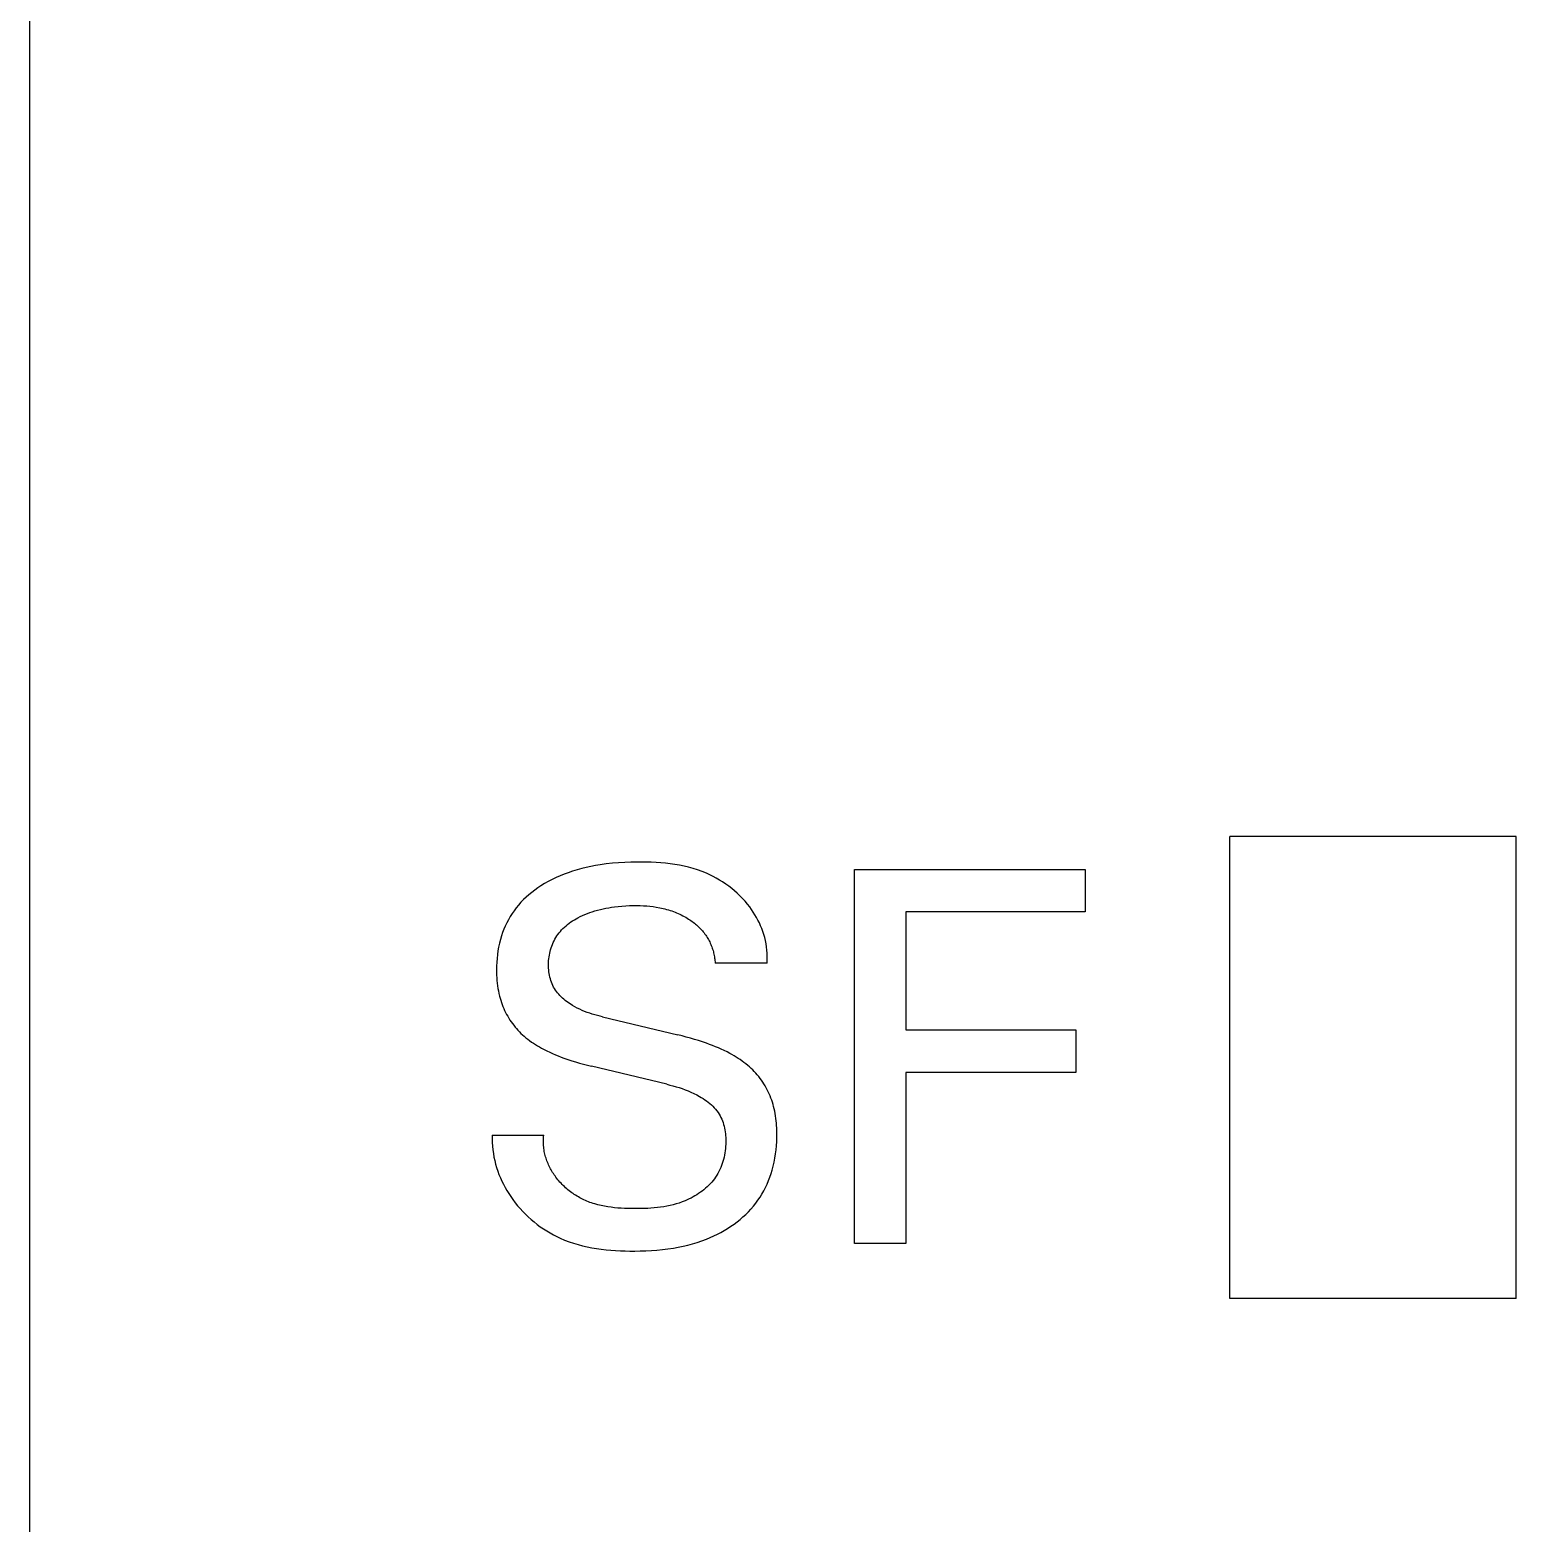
# Model space of a CAD drawing. Extents: x 10 to 879, y 6 to 221.
# Drawn here: x 630.771 to 635.703, y 183.708 to 188.666 of the extents above; entities that cross this region are included whole.
import ezdxf

# ---------------------------------------------------------------- set-up
doc = ezdxf.new("R2010")
doc.units = 0
doc.header["$LTSCALE"] = 5
doc.header["$MEASUREMENT"] = 0
doc.layers.get('0').update_dxf_attribs({"linetype": 'CONTINUOUS'})

msp = doc.modelspace()

# ---------------------------------------------------------------- linework, layer by layer
at = {"color": 7, "linetype": 'Continuous'}
for p, q in [((630.7706, 97.5377), (630.7706, 193.2585)), ((630.7706, 133.2686), (630.7706, 193.2585)), ((634.7529, 184.4537), (634.7529, 185.9881)), ((635.7028, 185.9881), (634.7529, 185.9881)), ((635.7028, 184.4537), (635.7028, 185.9881)), ((632.5569, 185.868), (632.5433, 185.8629)), ((632.5717, 185.873), (632.5569, 185.868)), ((632.5867, 185.8776), (632.5717, 185.873)), ((632.6019, 185.8818), (632.5867, 185.8776)), ((632.6171, 185.8856), (632.6019, 185.8818)), ((632.6325, 185.8889), (632.6171, 185.8856)), ((632.6479, 185.8918), (632.6325, 185.8889)), ((632.6634, 185.8944), (632.6479, 185.8918)), ((632.6836, 185.8972), (632.6634, 185.8944)), ((632.7039, 185.8994), (632.6836, 185.8972)), ((632.7242, 185.901), (632.7039, 185.8994)), ((632.7447, 185.9022), (632.7242, 185.901)), ((632.7652, 185.9029), (632.7447, 185.9022)), ((632.7857, 185.9032), (632.7652, 185.9029)), ((632.8014, 185.9032), (632.7857, 185.9032)), ((632.8171, 185.903), (632.8014, 185.9032)), ((632.8328, 185.9025), (632.8171, 185.903)), ((632.8485, 185.9017), (632.8328, 185.9025)), ((632.8642, 185.9006), (632.8485, 185.9017)), ((632.8798, 185.8992), (632.8642, 185.9006)), ((632.8954, 185.8974), (632.8798, 185.8992)), ((632.9109, 185.8952), (632.8954, 185.8974)), ((632.9263, 185.8925), (632.9109, 185.8952)), ((632.9416, 185.8894), (632.9263, 185.8925)), ((632.9567, 185.8858), (632.9416, 185.8894)), ((632.9717, 185.8817), (632.9567, 185.8858)), ((632.9865, 185.877), (632.9717, 185.8817)), ((633.0012, 185.8718), (632.9865, 185.877)), ((633.0156, 185.8659), (633.0012, 185.8718)), ((633.0268, 185.8609), (633.0156, 185.8659)), ((633.5076, 184.6364), (633.5076, 185.8785)), ((633.5076, 185.8785), (634.2727, 185.8785)), ((634.2727, 185.8785), (634.2727, 185.7377)), ((632.456, 185.8172), (632.446, 185.8101)), ((632.4662, 185.824), (632.456, 185.8172)), ((632.4785, 185.8316), (632.4662, 185.824)), ((632.491, 185.8387), (632.4785, 185.8316)), ((632.5038, 185.8454), (632.491, 185.8387)), ((632.5168, 185.8517), (632.5038, 185.8454)), ((632.53, 185.8575), (632.5168, 185.8517)), ((632.5433, 185.8629), (632.53, 185.8575)), ((633.0377, 185.8555), (633.0268, 185.8609)), ((633.0486, 185.8497), (633.0377, 185.8555)), ((633.0592, 185.8436), (633.0486, 185.8497)), ((633.0696, 185.8371), (633.0592, 185.8436)), ((633.0799, 185.8302), (633.0696, 185.8371)), ((633.0899, 185.823), (633.0799, 185.8302)), ((633.0996, 185.8155), (633.0899, 185.823)), ((632.4004, 185.7696), (632.3922, 185.7605)), ((632.4089, 185.7784), (632.4004, 185.7696)), ((632.4177, 185.7868), (632.4089, 185.7784)), ((632.4269, 185.7949), (632.4177, 185.7868)), ((632.4363, 185.8027), (632.4269, 185.7949)), ((632.446, 185.8101), (632.4363, 185.8027)), ((633.1091, 185.8076), (633.0996, 185.8155)), ((633.1183, 185.7995), (633.1091, 185.8076)), ((633.1271, 185.791), (633.1183, 185.7995)), ((633.1357, 185.7822), (633.1271, 185.791)), ((633.144, 185.7731), (633.1357, 185.7822)), ((633.1519, 185.7638), (633.144, 185.7731)), ((632.3645, 185.7221), (632.3586, 185.7119)), ((632.3708, 185.7321), (632.3645, 185.7221)), ((632.3774, 185.7417), (632.3708, 185.7321)), ((632.3845, 185.7511), (632.3774, 185.7417)), ((632.3922, 185.7605), (632.3845, 185.7511)), ((632.5834, 185.7151), (632.5894, 185.7183)), ((632.5894, 185.7183), (632.5971, 185.7222)), ((632.5971, 185.7222), (632.6049, 185.7259)), ((632.6049, 185.7259), (632.6128, 185.7293)), ((632.6128, 185.7293), (632.6208, 185.7325)), ((632.6208, 185.7325), (632.6289, 185.7355)), ((632.6289, 185.7355), (632.6371, 185.7383)), ((632.6371, 185.7383), (632.6453, 185.7408)), ((632.6453, 185.7408), (632.6545, 185.7434)), ((632.6545, 185.7434), (632.6637, 185.7458)), ((632.6637, 185.7458), (632.673, 185.7479)), ((632.673, 185.7479), (632.6824, 185.7498)), ((632.6824, 185.7498), (632.6918, 185.7515)), ((632.6918, 185.7515), (632.7012, 185.753)), ((632.7012, 185.753), (632.7107, 185.7543)), ((632.7107, 185.7543), (632.7232, 185.7558)), ((632.7232, 185.7558), (632.7356, 185.757)), ((632.7356, 185.757), (632.7482, 185.7579)), ((632.7482, 185.7579), (632.7607, 185.7585)), ((632.7607, 185.7585), (632.7732, 185.7588)), ((632.7732, 185.7588), (632.7857, 185.7588)), ((632.7857, 185.7588), (632.7964, 185.7586)), ((632.7964, 185.7586), (632.807, 185.7582)), ((632.807, 185.7582), (632.8176, 185.7575)), ((632.8176, 185.7575), (632.8282, 185.7566)), ((632.8282, 185.7566), (632.8388, 185.7554)), ((632.8388, 185.7554), (632.8493, 185.7538)), ((632.8493, 185.7538), (632.8609, 185.7517)), ((632.8609, 185.7517), (632.8724, 185.7492)), ((632.8724, 185.7492), (632.8782, 185.7477)), ((632.8782, 185.7477), (632.8838, 185.7462)), ((632.8838, 185.7462), (632.8895, 185.7445)), ((632.8895, 185.7445), (632.8951, 185.7427)), ((632.8951, 185.7427), (632.9007, 185.7409)), ((632.9007, 185.7409), (632.9063, 185.7389)), ((632.9063, 185.7389), (632.9115, 185.7368)), ((632.9115, 185.7368), (632.9167, 185.7347)), ((632.9167, 185.7347), (632.9219, 185.7325)), ((632.9219, 185.7325), (632.927, 185.7302)), ((632.927, 185.7302), (632.932, 185.7277)), ((632.932, 185.7277), (632.937, 185.7252)), ((632.937, 185.7252), (632.942, 185.7225)), ((632.942, 185.7225), (632.9469, 185.7198)), ((632.9469, 185.7198), (632.9517, 185.7169)), ((632.9517, 185.7169), (632.9565, 185.7139)), ((633.1594, 185.7541), (633.1519, 185.7638)), ((633.1655, 185.7458), (633.1594, 185.7541)), ((633.1713, 185.7372), (633.1655, 185.7458)), ((633.1768, 185.7285), (633.1713, 185.7372)), ((633.182, 185.7196), (633.1768, 185.7285)), ((633.1869, 185.7105), (633.182, 185.7196)), ((633.6775, 185.7377), (633.6775, 185.3459)), ((634.2727, 185.7377), (633.6775, 185.7377)), ((632.3393, 185.6692), (632.3355, 185.6581)), ((632.3435, 185.6801), (632.3393, 185.6692)), ((632.3481, 185.6909), (632.3435, 185.6801)), ((632.3532, 185.7015), (632.3481, 185.6909)), ((632.3586, 185.7119), (632.3532, 185.7015)), ((632.5232, 185.663), (632.527, 185.6681)), ((632.527, 185.6681), (632.531, 185.673)), ((632.531, 185.673), (632.5351, 185.6777)), ((632.5351, 185.6777), (632.5398, 185.6826)), ((632.5398, 185.6826), (632.5447, 185.6874)), ((632.5447, 185.6874), (632.5498, 185.6919)), ((632.5498, 185.6919), (632.5551, 185.6962)), ((632.5551, 185.6962), (632.5605, 185.7003)), ((632.5605, 185.7003), (632.566, 185.7043)), ((632.566, 185.7043), (632.5717, 185.708)), ((632.5717, 185.708), (632.5775, 185.7116)), ((632.5775, 185.7116), (632.5834, 185.7151)), ((632.9565, 185.7139), (632.9605, 185.7114)), ((632.9605, 185.7114), (632.9643, 185.7087)), ((632.9643, 185.7087), (632.9682, 185.706)), ((632.9682, 185.706), (632.9719, 185.7032)), ((632.9719, 185.7032), (632.9757, 185.7004)), ((632.9757, 185.7004), (632.9793, 185.6974)), ((632.9793, 185.6974), (632.9829, 185.6944)), ((632.9829, 185.6944), (632.9864, 185.6913)), ((632.9864, 185.6913), (632.9898, 185.6881)), ((632.9898, 185.6881), (632.9932, 185.6849)), ((632.9932, 185.6849), (632.9964, 185.6815)), ((632.9964, 185.6815), (632.9996, 185.6781)), ((632.9996, 185.6781), (633.0027, 185.6746)), ((633.0027, 185.6746), (633.0055, 185.6712)), ((633.0055, 185.6712), (633.0082, 185.6678)), ((633.0082, 185.6678), (633.0108, 185.6643)), ((633.1914, 185.7012), (633.1869, 185.7105)), ((633.1957, 185.6918), (633.1914, 185.7012)), ((633.1996, 185.6822), (633.1957, 185.6918)), ((633.2031, 185.6725), (633.1996, 185.6822)), ((633.2063, 185.6626), (633.2031, 185.6725)), ((632.3261, 185.621), (632.3238, 185.6085)), ((632.3287, 185.6335), (632.3261, 185.621)), ((632.3319, 185.6458), (632.3287, 185.6335)), ((632.3355, 185.6581), (632.3319, 185.6458)), ((632.4987, 185.6123), (632.5005, 185.6182)), ((632.5005, 185.6182), (632.5026, 185.624)), ((632.5026, 185.624), (632.5049, 185.6299)), ((632.5049, 185.6299), (632.5074, 185.6357)), ((632.5074, 185.6357), (632.5102, 185.6414)), ((632.5102, 185.6414), (632.5131, 185.647)), ((632.5131, 185.647), (632.5163, 185.6525)), ((632.5163, 185.6525), (632.5197, 185.6578)), ((632.5197, 185.6578), (632.5232, 185.663)), ((633.0108, 185.6643), (633.0134, 185.6607)), ((633.0134, 185.6607), (633.0158, 185.657)), ((633.0158, 185.657), (633.0182, 185.6533)), ((633.0182, 185.6533), (633.0205, 185.6496)), ((633.0205, 185.6496), (633.0226, 185.6457)), ((633.0226, 185.6457), (633.0247, 185.6419)), ((633.0247, 185.6419), (633.0267, 185.6379)), ((633.0267, 185.6379), (633.0286, 185.634)), ((633.0286, 185.634), (633.0304, 185.6299)), ((633.0304, 185.6299), (633.032, 185.6259)), ((633.032, 185.6259), (633.0336, 185.6219)), ((633.0336, 185.6219), (633.035, 185.6179)), ((633.035, 185.6179), (633.0364, 185.6138)), ((633.2091, 185.6526), (633.2063, 185.6626)), ((633.2115, 185.6424), (633.2091, 185.6526)), ((633.2136, 185.6321), (633.2115, 185.6424)), ((633.2152, 185.6217), (633.2136, 185.6321)), ((633.2165, 185.6111), (633.2152, 185.6217)), ((632.3198, 185.5704), (632.3193, 185.5577)), ((632.3208, 185.5832), (632.3198, 185.5704)), ((632.3221, 185.5959), (632.3208, 185.5832)), ((632.3238, 185.6085), (632.3221, 185.5959)), ((632.4916, 185.5635), (632.4918, 185.5697)), ((632.4918, 185.5697), (632.4921, 185.5759)), ((632.4921, 185.5759), (632.4927, 185.582)), ((632.4927, 185.582), (632.4935, 185.5882)), ((632.4935, 185.5882), (632.4945, 185.5943)), ((632.4945, 185.5943), (632.4957, 185.6003)), ((632.4957, 185.6003), (632.4971, 185.6063)), ((632.4971, 185.6063), (632.4987, 185.6123)), ((633.0364, 185.6138), (633.0376, 185.6097)), ((633.0376, 185.6097), (633.0388, 185.6056)), ((633.0388, 185.6056), (633.0398, 185.6015)), ((633.0398, 185.6015), (633.0408, 185.5973)), ((633.0408, 185.5973), (633.0416, 185.5932)), ((633.0416, 185.5932), (633.0424, 185.589)), ((633.0424, 185.589), (633.043, 185.5847)), ((633.043, 185.5847), (633.0436, 185.5805)), ((633.0436, 185.5805), (633.044, 185.5763)), ((633.044, 185.5763), (633.0443, 185.572)), ((633.0443, 185.572), (633.0446, 185.5678)), ((633.2171, 185.5678), (633.0446, 185.5678)), ((633.2173, 185.6005), (633.2165, 185.6111)), ((633.2171, 185.5678), (633.2176, 185.5788)), ((633.2177, 185.5897), (633.2173, 185.6005)), ((633.2176, 185.5788), (633.2177, 185.5897)), ((632.3193, 185.5577), (632.3192, 185.5449)), ((632.3192, 185.5449), (632.3193, 185.5361)), ((632.3193, 185.5361), (632.3195, 185.5274)), ((632.3195, 185.5274), (632.32, 185.5186)), ((632.32, 185.5186), (632.3207, 185.5099)), ((632.4917, 185.5572), (632.4916, 185.5635)), ((632.492, 185.5512), (632.4917, 185.5572)), ((632.4924, 185.5452), (632.492, 185.5512)), ((632.4931, 185.5392), (632.4924, 185.5452)), ((632.4939, 185.5333), (632.4931, 185.5392)), ((632.495, 185.5273), (632.4939, 185.5333)), ((632.4963, 185.5215), (632.495, 185.5273)), ((632.4978, 185.5157), (632.4963, 185.5215)), ((632.3207, 185.5099), (632.3216, 185.5012)), ((632.3216, 185.5012), (632.3227, 185.4925)), ((632.3227, 185.4925), (632.324, 185.4839)), ((632.324, 185.4839), (632.3255, 185.4753)), ((632.3255, 185.4753), (632.3273, 185.4667)), ((632.4995, 185.51), (632.4978, 185.5157)), ((632.5015, 185.5043), (632.4995, 185.51)), ((632.5037, 185.4988), (632.5015, 185.5043)), ((632.5061, 185.4934), (632.5037, 185.4988)), ((632.5088, 185.4881), (632.5061, 185.4934)), ((632.5117, 185.483), (632.5088, 185.4881)), ((632.5148, 185.478), (632.5117, 185.483)), ((632.5181, 185.4732), (632.5148, 185.478)), ((632.5217, 185.4686), (632.5181, 185.4732)), ((632.5255, 185.4641), (632.5217, 185.4686)), ((632.3273, 185.4667), (632.3293, 185.4582)), ((632.3293, 185.4582), (632.3312, 185.4512)), ((632.3312, 185.4512), (632.3333, 185.4443)), ((632.3333, 185.4443), (632.3355, 185.4374)), ((632.3355, 185.4374), (632.3379, 185.4306)), ((632.3379, 185.4306), (632.3405, 185.4238)), ((632.3405, 185.4238), (632.3433, 185.4171)), ((632.5295, 185.4597), (632.5255, 185.4641)), ((632.5336, 185.4555), (632.5295, 185.4597)), ((632.5379, 185.4515), (632.5336, 185.4555)), ((632.5424, 185.4476), (632.5379, 185.4515)), ((632.547, 185.4438), (632.5424, 185.4476)), ((632.5517, 185.4401), (632.547, 185.4438)), ((632.5565, 185.4366), (632.5517, 185.4401)), ((632.5614, 185.4333), (632.5565, 185.4366)), ((632.5664, 185.43), (632.5614, 185.4333)), ((632.5715, 185.4269), (632.5664, 185.43)), ((632.5793, 185.4225), (632.5715, 185.4269)), ((632.5873, 185.4183), (632.5793, 185.4225)), ((632.3433, 185.4171), (632.3462, 185.4105)), ((632.3462, 185.4105), (632.3494, 185.4039)), ((632.3494, 185.4039), (632.3527, 185.3975)), ((632.3527, 185.3975), (632.3562, 185.3911)), ((632.3562, 185.3911), (632.3598, 185.3849)), ((632.3598, 185.3849), (632.3637, 185.3788)), ((632.3637, 185.3788), (632.3677, 185.3728)), ((632.3677, 185.3728), (632.3718, 185.367)), ((632.5953, 185.4144), (632.5873, 185.4183)), ((632.6035, 185.4108), (632.5953, 185.4144)), ((632.6117, 185.4074), (632.6035, 185.4108)), ((632.6201, 185.4042), (632.6117, 185.4074)), ((632.6285, 185.4012), (632.6201, 185.4042)), ((632.637, 185.3985), (632.6285, 185.4012)), ((632.6455, 185.3959), (632.637, 185.3985)), ((632.654, 185.3935), (632.6455, 185.3959)), ((632.6627, 185.3912), (632.654, 185.3935)), ((632.6713, 185.3891), (632.6627, 185.3912)), ((632.6713, 185.3891), (632.9213, 185.3292)), ((632.3718, 185.367), (632.3762, 185.3612)), ((632.3762, 185.3612), (632.3807, 185.3556)), ((632.3807, 185.3556), (632.3853, 185.3501)), ((632.3853, 185.3501), (632.3901, 185.3448)), ((632.3901, 185.3448), (632.395, 185.3396)), ((632.395, 185.3396), (632.4001, 185.3345)), ((632.4001, 185.3345), (632.4054, 185.3296)), ((632.4054, 185.3296), (632.4107, 185.3248)), ((632.4107, 185.3248), (632.4167, 185.3198)), ((632.4167, 185.3198), (632.4227, 185.315)), ((632.935, 185.3258), (632.9213, 185.3292)), ((632.9487, 185.3223), (632.935, 185.3258)), ((632.9624, 185.3186), (632.9487, 185.3223)), ((633.6775, 185.3459), (634.2418, 185.3459)), ((634.2418, 185.3459), (634.2418, 185.2051)), ((632.4227, 185.315), (632.429, 185.3103)), ((632.429, 185.3103), (632.4353, 185.3058)), ((632.4353, 185.3058), (632.4417, 185.3015)), ((632.4417, 185.3015), (632.4483, 185.2973)), ((632.4483, 185.2973), (632.4549, 185.2933)), ((632.4549, 185.2933), (632.4616, 185.2894)), ((632.4616, 185.2894), (632.4684, 185.2856)), ((632.4684, 185.2856), (632.4774, 185.2808)), ((632.4774, 185.2808), (632.4866, 185.2762)), ((632.4866, 185.2762), (632.4958, 185.2718)), ((632.4958, 185.2718), (632.5051, 185.2676)), ((632.976, 185.3146), (632.9624, 185.3186)), ((632.9895, 185.3105), (632.976, 185.3146)), ((633.0029, 185.3061), (632.9895, 185.3105)), ((633.0163, 185.3015), (633.0029, 185.3061)), ((633.0262, 185.2979), (633.0163, 185.3015)), ((633.036, 185.2942), (633.0262, 185.2979)), ((633.0458, 185.2902), (633.036, 185.2942)), ((633.0555, 185.2861), (633.0458, 185.2902)), ((633.0652, 185.2818), (633.0555, 185.2861)), ((633.0747, 185.2774), (633.0652, 185.2818)), ((633.0841, 185.2727), (633.0747, 185.2774)), ((633.0935, 185.2678), (633.0841, 185.2727)), ((632.5051, 185.2676), (632.5144, 185.2636)), ((632.5144, 185.2636), (632.5239, 185.2597)), ((632.5239, 185.2597), (632.5334, 185.256)), ((632.5334, 185.256), (632.543, 185.2524)), ((632.543, 185.2524), (632.5558, 185.2479)), ((632.5558, 185.2479), (632.5687, 185.2436)), ((632.5687, 185.2436), (632.5817, 185.2395)), ((632.5817, 185.2395), (632.5948, 185.2357)), ((632.5948, 185.2357), (632.6079, 185.232)), ((632.6079, 185.232), (632.6211, 185.2286)), ((632.6211, 185.2286), (632.6343, 185.2253)), ((632.8843, 185.1655), (632.6343, 185.2253)), ((633.1004, 185.2639), (633.0935, 185.2678)), ((633.1073, 185.26), (633.1004, 185.2639)), ((633.1141, 185.2558), (633.1073, 185.26)), ((633.1209, 185.2516), (633.1141, 185.2558)), ((633.1275, 185.2472), (633.1209, 185.2516)), ((633.134, 185.2426), (633.1275, 185.2472)), ((633.1404, 185.2379), (633.134, 185.2426)), ((633.1467, 185.233), (633.1404, 185.2379)), ((633.1528, 185.228), (633.1467, 185.233)), ((633.1585, 185.2231), (633.1528, 185.228)), ((633.164, 185.2181), (633.1585, 185.2231)), ((633.1693, 185.2129), (633.164, 185.2181)), ((633.1745, 185.2076), (633.1693, 185.2129)), ((633.1796, 185.2021), (633.1745, 185.2076)), ((633.1845, 185.1965), (633.1796, 185.2021)), ((633.1893, 185.1908), (633.1845, 185.1965)), ((633.1939, 185.1849), (633.1893, 185.1908)), ((633.1983, 185.1789), (633.1939, 185.1849)), ((633.2026, 185.1728), (633.1983, 185.1789)), ((633.2066, 185.1665), (633.2026, 185.1728)), ((633.6775, 185.2051), (633.6775, 184.6364)), ((634.2418, 185.2051), (633.6775, 185.2051)), ((632.8843, 185.1655), (632.8946, 185.1629)), ((632.8946, 185.1629), (632.9048, 185.1602)), ((632.9048, 185.1602), (632.9149, 185.1574)), ((632.9149, 185.1574), (632.925, 185.1543)), ((632.925, 185.1543), (632.935, 185.151)), ((632.935, 185.151), (632.9449, 185.1474)), ((632.9449, 185.1474), (632.9547, 185.1436)), ((632.9547, 185.1436), (632.9645, 185.1395)), ((632.9645, 185.1395), (632.9741, 185.135)), ((632.9741, 185.135), (632.9836, 185.1302)), ((632.9836, 185.1302), (632.9929, 185.1251)), ((632.9929, 185.1251), (632.9988, 185.1215)), ((632.9988, 185.1215), (633.0047, 185.1179)), ((633.2105, 185.1602), (633.2066, 185.1665)), ((633.2142, 185.1537), (633.2105, 185.1602)), ((633.2177, 185.1471), (633.2142, 185.1537)), ((633.2211, 185.1404), (633.2177, 185.1471)), ((633.2242, 185.1336), (633.2211, 185.1404)), ((633.2271, 185.1268), (633.2242, 185.1336)), ((633.2299, 185.1198), (633.2271, 185.1268)), ((633.0047, 185.1179), (633.0104, 185.114)), ((633.0104, 185.114), (633.0161, 185.11)), ((633.0161, 185.11), (633.0216, 185.1059)), ((633.0216, 185.1059), (633.0269, 185.1015)), ((633.0269, 185.1015), (633.0321, 185.097)), ((633.0321, 185.097), (633.037, 185.0923)), ((633.037, 185.0923), (633.0417, 185.0874)), ((633.0417, 185.0874), (633.0462, 185.0824)), ((633.0462, 185.0824), (633.0505, 185.0771)), ((633.0505, 185.0771), (633.0544, 185.0717)), ((633.2324, 185.1128), (633.2299, 185.1198)), ((633.2348, 185.1057), (633.2324, 185.1128)), ((633.2369, 185.0986), (633.2348, 185.1057)), ((633.2389, 185.0914), (633.2369, 185.0986)), ((633.2408, 185.0837), (633.2389, 185.0914)), ((633.2425, 185.0759), (633.2408, 185.0837)), ((633.244, 185.0681), (633.2425, 185.0759)), ((633.0544, 185.0717), (633.0581, 185.0661)), ((633.0581, 185.0661), (633.0611, 185.0608)), ((633.0611, 185.0608), (633.0639, 185.0553)), ((633.0639, 185.0553), (633.0665, 185.0497)), ((633.0665, 185.0497), (633.0688, 185.0439)), ((633.0688, 185.0439), (633.0709, 185.0381)), ((633.0709, 185.0381), (633.0727, 185.0321)), ((633.0727, 185.0321), (633.0743, 185.0261)), ((633.0743, 185.0261), (633.0757, 185.02)), ((633.2453, 185.0602), (633.244, 185.0681)), ((633.2464, 185.0523), (633.2453, 185.0602)), ((633.2474, 185.0444), (633.2464, 185.0523)), ((633.2481, 185.0365), (633.2474, 185.0444)), ((633.2487, 185.0285), (633.2481, 185.0365)), ((633.2492, 185.0206), (633.2487, 185.0285)), ((632.3051, 184.9964), (632.3049, 184.9841)), ((632.3049, 184.9841), (632.3051, 184.9718)), ((632.3051, 184.9964), (632.4759, 184.9964)), ((632.4748, 184.9815), (632.475, 184.9864)), ((632.4748, 184.9765), (632.4748, 184.9815)), ((632.4748, 184.9716), (632.4748, 184.9765)), ((632.475, 184.9864), (632.4754, 184.9914)), ((632.4754, 184.9914), (632.4759, 184.9964)), ((633.0757, 185.02), (633.0769, 185.0138)), ((633.0769, 185.0138), (633.0779, 185.0075)), ((633.0779, 185.0075), (633.0787, 185.0012)), ((633.0787, 185.0012), (633.0793, 184.9949)), ((633.0793, 184.9949), (633.0798, 184.9885)), ((633.0798, 184.9885), (633.0801, 184.9812)), ((633.0802, 184.9739), (633.08, 184.9665)), ((633.0801, 184.9812), (633.0802, 184.9739)), ((633.2483, 184.9615), (633.2492, 184.9752)), ((633.2497, 185.0026), (633.2492, 185.0206)), ((633.2492, 184.9752), (633.2496, 184.9889)), ((633.2496, 184.9889), (633.2497, 185.0026)), ((632.3051, 184.9718), (632.3058, 184.9596)), ((632.3058, 184.9596), (632.307, 184.9475)), ((632.307, 184.9475), (632.3087, 184.9356)), ((632.3087, 184.9356), (632.3108, 184.9237)), ((632.3108, 184.9237), (632.3133, 184.9119)), ((632.475, 184.9668), (632.4748, 184.9716)), ((632.4753, 184.9619), (632.475, 184.9668)), ((632.4758, 184.9571), (632.4753, 184.9619)), ((632.4763, 184.9523), (632.4758, 184.9571)), ((632.477, 184.9476), (632.4763, 184.9523)), ((632.4778, 184.9428), (632.477, 184.9476)), ((632.4787, 184.9381), (632.4778, 184.9428)), ((632.4798, 184.9335), (632.4787, 184.9381)), ((632.4809, 184.9289), (632.4798, 184.9335)), ((632.4822, 184.9243), (632.4809, 184.9289)), ((632.4836, 184.9198), (632.4822, 184.9243)), ((633.0744, 184.9232), (633.0726, 184.9161)), ((633.0759, 184.9303), (633.0744, 184.9232)), ((633.0772, 184.9374), (633.0759, 184.9303)), ((633.0782, 184.9447), (633.0772, 184.9374)), ((633.079, 184.9519), (633.0782, 184.9447)), ((633.0796, 184.9592), (633.079, 184.9519)), ((633.08, 184.9665), (633.0796, 184.9592)), ((633.2432, 184.9207), (633.2453, 184.9343)), ((633.2453, 184.9343), (633.247, 184.9478)), ((633.247, 184.9478), (633.2483, 184.9615)), ((632.3133, 184.9119), (632.3162, 184.9003)), ((632.3162, 184.9003), (632.3195, 184.8888)), ((632.3195, 184.8888), (632.3233, 184.8774)), ((632.3233, 184.8774), (632.3274, 184.8662)), ((632.485, 184.9153), (632.4836, 184.9198)), ((632.4866, 184.9108), (632.485, 184.9153)), ((632.4883, 184.9064), (632.4866, 184.9108)), ((632.4901, 184.902), (632.4883, 184.9064)), ((632.492, 184.8977), (632.4901, 184.902)), ((632.494, 184.8934), (632.492, 184.8977)), ((632.4961, 184.8892), (632.494, 184.8934)), ((632.4983, 184.885), (632.4961, 184.8892)), ((632.5006, 184.8809), (632.4983, 184.885)), ((632.503, 184.8768), (632.5006, 184.8809)), ((632.5054, 184.8727), (632.503, 184.8768)), ((633.0572, 184.8759), (633.0538, 184.8696)), ((633.0603, 184.8823), (633.0572, 184.8759)), ((633.0633, 184.8889), (633.0603, 184.8823)), ((633.066, 184.8955), (633.0633, 184.8889)), ((633.0684, 184.9023), (633.066, 184.8955)), ((633.0706, 184.9092), (633.0684, 184.9023)), ((633.0726, 184.9161), (633.0706, 184.9092)), ((633.2303, 184.8689), (633.2339, 184.8807)), ((633.2339, 184.8807), (633.2375, 184.8939)), ((633.2375, 184.8939), (633.2406, 184.9073)), ((633.2406, 184.9073), (633.2432, 184.9207)), ((632.3274, 184.8662), (632.3319, 184.8552)), ((632.3319, 184.8552), (632.3368, 184.8443)), ((632.3368, 184.8443), (632.342, 184.8335)), ((632.342, 184.8335), (632.3476, 184.823)), ((632.508, 184.8688), (632.5054, 184.8727)), ((632.5106, 184.8648), (632.508, 184.8688)), ((632.5133, 184.861), (632.5106, 184.8648)), ((632.5164, 184.8567), (632.5133, 184.861)), ((632.5196, 184.8526), (632.5164, 184.8567)), ((632.5229, 184.8485), (632.5196, 184.8526)), ((632.5263, 184.8445), (632.5229, 184.8485)), ((632.5298, 184.8406), (632.5263, 184.8445)), ((632.5333, 184.8367), (632.5298, 184.8406)), ((632.537, 184.8329), (632.5333, 184.8367)), ((632.5407, 184.8292), (632.537, 184.8329)), ((632.5445, 184.8256), (632.5407, 184.8292)), ((632.5484, 184.8221), (632.5445, 184.8256)), ((633.0183, 184.825), (633.0129, 184.8202)), ((633.0235, 184.83), (633.0183, 184.825)), ((633.0284, 184.8352), (633.0235, 184.83)), ((633.0332, 184.8405), (633.0284, 184.8352)), ((633.0378, 184.846), (633.0332, 184.8405)), ((633.0421, 184.8516), (633.0378, 184.846)), ((633.0462, 184.8574), (633.0421, 184.8516)), ((633.0501, 184.8634), (633.0462, 184.8574)), ((633.0538, 184.8696), (633.0501, 184.8634)), ((633.2118, 184.8229), (633.217, 184.8342)), ((633.217, 184.8342), (633.2219, 184.8456)), ((633.2219, 184.8456), (633.2263, 184.8572)), ((633.2263, 184.8572), (633.2303, 184.8689)), ((632.3476, 184.823), (632.3535, 184.8126)), ((632.3535, 184.8126), (632.3598, 184.8024)), ((632.3598, 184.8024), (632.3664, 184.7925)), ((632.3664, 184.7925), (632.3732, 184.7827)), ((632.3732, 184.7827), (632.381, 184.7724)), ((632.5523, 184.8186), (632.5484, 184.8221)), ((632.5563, 184.8152), (632.5523, 184.8186)), ((632.5604, 184.8119), (632.5563, 184.8152)), ((632.5646, 184.8087), (632.5604, 184.8119)), ((632.5688, 184.8056), (632.5646, 184.8087)), ((632.5731, 184.8026), (632.5688, 184.8056)), ((632.5774, 184.7997), (632.5731, 184.8026)), ((632.5818, 184.7968), (632.5774, 184.7997)), ((632.5863, 184.7941), (632.5818, 184.7968)), ((632.5908, 184.7914), (632.5863, 184.7941)), ((632.5953, 184.7889), (632.5908, 184.7914)), ((632.5999, 184.7864), (632.5953, 184.7889)), ((632.6046, 184.7841), (632.5999, 184.7864)), ((632.6093, 184.7818), (632.6046, 184.7841)), ((632.614, 184.7797), (632.6093, 184.7818)), ((632.6191, 184.7775), (632.614, 184.7797)), ((632.6242, 184.7754), (632.6191, 184.7775)), ((632.6294, 184.7735), (632.6242, 184.7754)), ((632.9356, 184.7749), (632.9256, 184.7713)), ((632.9456, 184.7788), (632.9356, 184.7749)), ((632.9522, 184.7816), (632.9456, 184.7788)), ((632.9587, 184.7847), (632.9522, 184.7816)), ((632.9651, 184.7879), (632.9587, 184.7847)), ((632.9715, 184.7913), (632.9651, 184.7879)), ((632.9778, 184.7949), (632.9715, 184.7913)), ((632.984, 184.7987), (632.9778, 184.7949)), ((632.99, 184.8026), (632.984, 184.7987)), ((632.996, 184.8068), (632.99, 184.8026)), ((633.0018, 184.8111), (632.996, 184.8068)), ((633.0074, 184.8155), (633.0018, 184.8111)), ((633.0129, 184.8202), (633.0074, 184.8155)), ((633.1793, 184.7703), (633.1867, 184.7804)), ((633.1867, 184.7804), (633.1936, 184.7906)), ((633.1936, 184.7906), (633.2001, 184.8011)), ((633.2001, 184.8011), (633.2061, 184.8119)), ((633.2061, 184.8119), (633.2118, 184.8229)), ((632.381, 184.7724), (632.3891, 184.7624)), ((632.3891, 184.7624), (632.3975, 184.7527)), ((632.3975, 184.7527), (632.4062, 184.7432)), ((632.4062, 184.7432), (632.4152, 184.734)), ((632.4152, 184.734), (632.4245, 184.7251)), ((632.4245, 184.7251), (632.4341, 184.7166)), ((632.6346, 184.7716), (632.6294, 184.7735)), ((632.6398, 184.7699), (632.6346, 184.7716)), ((632.6451, 184.7683), (632.6398, 184.7699)), ((632.6557, 184.7653), (632.6451, 184.7683)), ((632.6664, 184.7627), (632.6557, 184.7653)), ((632.6773, 184.7605), (632.6664, 184.7627)), ((632.6882, 184.7586), (632.6773, 184.7605)), ((632.6993, 184.757), (632.6882, 184.7586)), ((632.7104, 184.7557), (632.6993, 184.757)), ((632.7215, 184.7547), (632.7104, 184.7557)), ((632.7327, 184.7539), (632.7215, 184.7547)), ((632.744, 184.7533), (632.7327, 184.7539)), ((632.7552, 184.7529), (632.744, 184.7533)), ((632.7665, 184.7527), (632.7552, 184.7529)), ((632.7778, 184.7526), (632.7665, 184.7527)), ((632.7886, 184.7526), (632.7778, 184.7526)), ((632.7994, 184.7527), (632.7886, 184.7526)), ((632.8102, 184.753), (632.7994, 184.7527)), ((632.821, 184.7535), (632.8102, 184.753)), ((632.8317, 184.7541), (632.821, 184.7535)), ((632.8424, 184.755), (632.8317, 184.7541)), ((632.853, 184.756), (632.8424, 184.755)), ((632.8636, 184.7573), (632.853, 184.756)), ((632.8741, 184.7589), (632.8636, 184.7573)), ((632.8845, 184.7607), (632.8741, 184.7589)), ((632.8949, 184.7629), (632.8845, 184.7607)), ((632.9052, 184.7654), (632.8949, 184.7629)), ((632.9155, 184.7682), (632.9052, 184.7654)), ((632.9256, 184.7713), (632.9155, 184.7682)), ((633.1276, 184.7168), (633.137, 184.7249)), ((633.137, 184.7249), (633.1462, 184.7334)), ((633.1462, 184.7334), (633.155, 184.7421)), ((633.155, 184.7421), (633.1635, 184.7512)), ((633.1635, 184.7512), (633.1716, 184.7606)), ((633.1716, 184.7606), (633.1793, 184.7703)), ((632.4341, 184.7166), (632.444, 184.7083)), ((632.444, 184.7083), (632.4541, 184.7003)), ((632.4541, 184.7003), (632.4644, 184.6927)), ((632.4644, 184.6927), (632.475, 184.6854)), ((632.475, 184.6854), (632.4858, 184.6785)), ((632.4858, 184.6785), (632.4968, 184.6719)), ((633.0636, 184.6737), (633.075, 184.6801)), ((633.075, 184.6801), (633.0862, 184.6869)), ((633.0862, 184.6869), (633.0972, 184.694)), ((633.0972, 184.694), (633.108, 184.7015)), ((633.108, 184.7015), (633.1179, 184.709)), ((633.1179, 184.709), (633.1276, 184.7168)), ((632.4968, 184.6719), (632.508, 184.6657)), ((632.508, 184.6657), (632.5193, 184.6599)), ((632.5193, 184.6599), (632.5308, 184.6545)), ((632.5308, 184.6545), (632.5453, 184.6483)), ((632.5453, 184.6483), (632.5599, 184.6427)), ((632.5599, 184.6427), (632.5747, 184.6377)), ((632.5747, 184.6377), (632.5898, 184.6332)), ((632.5898, 184.6332), (632.605, 184.6292)), ((632.605, 184.6292), (632.6203, 184.6257)), ((632.9221, 184.6246), (632.9381, 184.6279)), ((632.9381, 184.6279), (632.9539, 184.6317)), ((632.9539, 184.6317), (632.9697, 184.6359)), ((632.9697, 184.6359), (632.9853, 184.6407)), ((632.9853, 184.6407), (633.0008, 184.6459)), ((633.0008, 184.6459), (633.0161, 184.6516)), ((633.0161, 184.6516), (633.0282, 184.6566)), ((633.0282, 184.6566), (633.0402, 184.662)), ((633.0402, 184.662), (633.052, 184.6676)), ((633.052, 184.6676), (633.0636, 184.6737)), ((633.6775, 184.6364), (633.5076, 184.6364)), ((632.6203, 184.6257), (632.6358, 184.6226)), ((632.6358, 184.6226), (632.6513, 184.62)), ((632.6513, 184.62), (632.667, 184.6178)), ((632.667, 184.6178), (632.6828, 184.6159)), ((632.6828, 184.6159), (632.6986, 184.6145)), ((632.6986, 184.6145), (632.7144, 184.6133)), ((632.7144, 184.6133), (632.7303, 184.6125)), ((632.7303, 184.6125), (632.7461, 184.612)), ((632.7461, 184.612), (632.762, 184.6117)), ((632.762, 184.6117), (632.7778, 184.6117)), ((632.7778, 184.6117), (632.7963, 184.612)), ((632.7963, 184.612), (632.8148, 184.6126)), ((632.8148, 184.6126), (632.8331, 184.6135)), ((632.8331, 184.6135), (632.8515, 184.6149)), ((632.8515, 184.6149), (632.8697, 184.6167)), ((632.8697, 184.6167), (632.8879, 184.6189)), ((632.8879, 184.6189), (632.9061, 184.6217)), ((632.9061, 184.6217), (632.9221, 184.6246)), ((635.7028, 184.4537), (634.7529, 184.4537))]:
    msp.add_line(p, q, dxfattribs=at)

doc.saveas('drawing.dxf')
